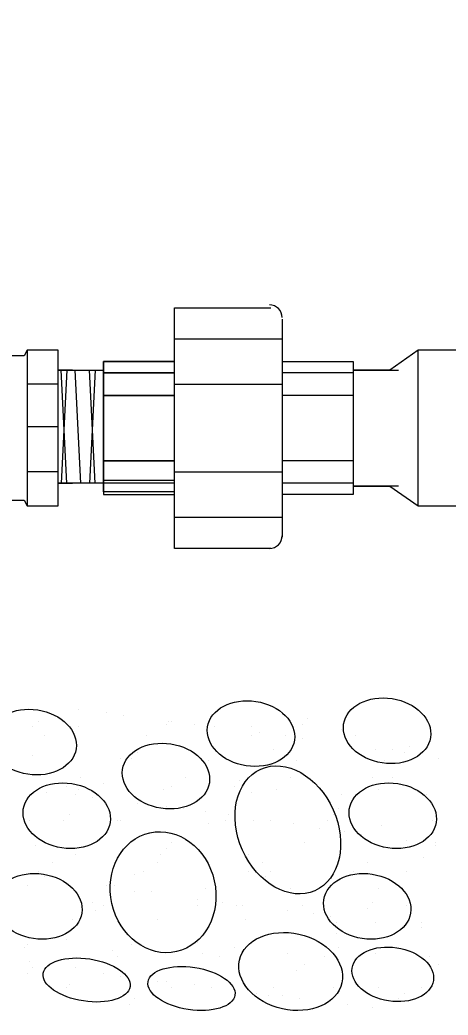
# Model space of a CAD drawing. Header units: metres. Extents: x 0 to 1935, y 0 to 1529.
# Drawn here: x 1888.2579 to 1888.3856, y 1456.2144 to 1456.5115 of the extents above; entities that cross this region are included whole.
import ezdxf

# ---------------------------------------------------------------- set-up
doc = ezdxf.new("R2010")
doc.units = ezdxf.units.M
doc.header["$LTSCALE"] = 0.005
doc.layers.add('A_50_CotasExter', color=7, linetype='Continuous')
doc.layers.add('PDF_0', color=7, linetype='Continuous')
doc.layers.add("PDF_Tub. de desague 4''", color=7, linetype='Continuous', true_color=0x002595)
doc.styles.add('-Arial Narrow', font='ARIALN.TTF')
doc.dimstyles.new('Esc 1_20n', dxfattribs={"dimscale": 0.02, "dimtxt": 2, "dimasz": 1, "dimexe": 1, "dimexo": 1, "dimgap": 0.4500000001, "dimtad": 1, "dimtoh": 1, "dimzin": 3, "dimdsep": 46, "dimtxsty": '-Arial Narrow', "dimblk": 'ARCHTICK', "dimcen": 1, "dimdle": 1, "dimclrd": 252, "dimclre": 252, "dimclrt": 252, "dimadec": 0, "dimazin": 0, "dimtfac": 1, "dimtix": 1, "dimtmove": 1, "dimatfit": 2, "dimldrblk": 'ARCHTICK', "dimfxl": 1, "dimfxlon": 1, "dimtolj": 2, "dimlwd": 5, "dimlwe": 5, "dimarcsym": 0})

# ---------------------------------------------------------------- blocks, each defined once
blk = doc.blocks.new('_ArchTick')
at = {"color": 0, "linetype": 'ByBlock', "const_width": 0.15}
blk.add_lwpolyline([(-0.5, -0.5), (0.5, 0.5)], dxfattribs=at)
blk = doc.blocks.new('*D468')
at = {"layer": 'A_50_CotasExter', "color": 252, "lineweight": 5, "ltscale": 0.005, "transparency": 16777216}
for p, q in [((1887.937143641557, 1456.953190190346), (1887.937143641557, 1456.993190190346)), ((1888.535694366194, 1456.953190190346), (1888.535694366194, 1456.993190190346)), ((1888.555694366194, 1456.973190190346), (1887.917143641557, 1456.973190190346))]:
    blk.add_line(p, q, dxfattribs=at)
at = {"layer": 'Defpoints', "color": 0, "ltscale": 0.005, "transparency": 16777216}
for p in [(1887.937143641557, 1456.973190190346), (1887.937143641557, 1456.315709008486), (1888.535694366194, 1456.315709008486)]:
    blk.add_point(p, dxfattribs=at)
at = {"layer": 'A_50_CotasExter', "color": 252, "lineweight": 5, "ltscale": 0.005, "transparency": 16777216, "xscale": 0.02, "yscale": 0.02, "zscale": 0.02, "rotation": 180}
blk.add_blockref('_ArchTick', (1887.937143641557, 1456.973190190346), dxfattribs=at)
at = {"layer": 'A_50_CotasExter', "color": 252, "lineweight": 5, "ltscale": 0.005, "transparency": 16777216, "xscale": 0.02, "yscale": 0.02, "zscale": 0.02}
blk.add_blockref('_ArchTick', (1888.535694366194, 1456.973190190346), dxfattribs=at)
at = {"layer": 'A_50_CotasExter', "color": 252, "ltscale": 0.005, "transparency": 16777216, "insert": (1888.236419003875, 1457.002613109857), "char_height": 0.04, "attachment_point": 5, "style": '-Arial Narrow'}
blk.add_mtext('\\A2;0.60', dxfattribs=at)

msp = doc.modelspace()

# ---------------------------------------------------------------- linework, layer by layer
at = {"layer": 'PDF_0', "lineweight": 25}
for points in [[(1888.275307892764, 1456.30556408095), (1888.275307892764, 1456.30556408095)], [(1888.283761999044, 1456.304718670322), (1888.283761999044, 1456.304718670322)], [(1888.263472143972, 1456.302182438438), (1888.263472143972, 1456.302182438438)], [(1888.288834462812, 1456.303873259694), (1888.288834462812, 1456.303873259694)], [(1888.302361032861, 1456.302182438438), (1888.302361032861, 1456.302182438438)], [(1888.303206443489, 1456.302182438438), (1888.303206443489, 1456.302182438438)], [(1888.343786153634, 1456.303027849066), (1888.343786153634, 1456.303027849066)], [(1888.261781322716, 1456.300491617182), (1888.261781322716, 1456.300491617182)], [(1888.275307892764, 1456.300491617182), (1888.275307892764, 1456.300491617182)], [(1888.301515622233, 1456.30133702781), (1888.301515622233, 1456.30133702781)], [(1888.309969728513, 1456.30133702781), (1888.309969728513, 1456.30133702781)], [(1888.315887602909, 1456.300491617182), (1888.315887602909, 1456.300491617182)], [(1888.326877941073, 1456.300491617182), (1888.326877941073, 1456.300491617182)], [(1888.329414172957, 1456.298800795926), (1888.329414172957, 1456.298800795926)], [(1888.342095332378, 1456.30133702781), (1888.342095332378, 1456.30133702781)], [(1888.35393108117, 1456.299646206554), (1888.35393108117, 1456.299646206554)], [(1888.380138810639, 1456.299646206554), (1888.380138810639, 1456.299646206554)], [(1888.265162965228, 1456.297955385298), (1888.265162965228, 1456.297955385298)], [(1888.295597747837, 1456.297955385298), (1888.295597747837, 1456.297955385298)], [(1888.326877941073, 1456.297955385298), (1888.326877941073, 1456.297955385298)], [(1888.33702286861, 1456.297955385298), (1888.33702286861, 1456.297955385298)], [(1888.342095332378, 1456.29710997467), (1888.342095332378, 1456.29710997467)], [(1888.35815813431, 1456.297955385298), (1888.35815813431, 1456.297955385298)], [(1888.293061515953, 1456.29288292153), (1888.293061515953, 1456.29288292153)], [(1888.333641226098, 1456.293728332158), (1888.333641226098, 1456.293728332158)], [(1888.355621902426, 1456.295419153414), (1888.355621902426, 1456.295419153414)], [(1888.364076008706, 1456.293728332158), (1888.364076008706, 1456.293728332158)], [(1888.369148472474, 1456.293728332158), (1888.369148472474, 1456.293728332158)], [(1888.372530114986, 1456.29288292153), (1888.372530114986, 1456.29288292153)], [(1888.374220936242, 1456.294573742786), (1888.374220936242, 1456.294573742786)], [(1888.261781322716, 1456.292037510902), (1888.261781322716, 1456.292037510902)], [(1888.287989052184, 1456.291192100274), (1888.287989052184, 1456.291192100274)], [(1888.291370694697, 1456.291192100274), (1888.291370694697, 1456.291192100274)], [(1888.314196781653, 1456.290346689646), (1888.314196781653, 1456.290346689646)], [(1888.340404511122, 1456.290346689646), (1888.340404511122, 1456.290346689646)], [(1888.36661224059, 1456.290346689646), (1888.36661224059, 1456.290346689646)], [(1888.382675042523, 1456.291192100274), (1888.382675042523, 1456.291192100274)], [(1888.276153303392, 1456.285274225878), (1888.276153303392, 1456.285274225878)], [(1888.307433496629, 1456.285274225878), (1888.307433496629, 1456.285274225878)], [(1888.323496298561, 1456.28442881525), (1888.323496298561, 1456.28442881525)], [(1888.338713689866, 1456.285274225878), (1888.338713689866, 1456.285274225878)], [(1888.363230598078, 1456.285274225878), (1888.363230598078, 1456.285274225878)], [(1888.369148472474, 1456.285274225878), (1888.369148472474, 1456.285274225878)], [(1888.266008375856, 1456.281047172738), (1888.266008375856, 1456.281047172738)], [(1888.271926250252, 1456.282737993994), (1888.271926250252, 1456.282737993994)], [(1888.275307892764, 1456.281892583366), (1888.275307892764, 1456.281892583366)], [(1888.282916588416, 1456.283583404622), (1888.282916588416, 1456.283583404622)], [(1888.300670211605, 1456.281892583366), (1888.300670211605, 1456.281892583366)], [(1888.303206443489, 1456.282737993994), (1888.303206443489, 1456.282737993994)], [(1888.321805477305, 1456.282737993994), (1888.321805477305, 1456.282737993994)], [(1888.326877941073, 1456.281047172738), (1888.326877941073, 1456.281047172738)], [(1888.334486636726, 1456.281892583366), (1888.334486636726, 1456.281892583366)], [(1888.364921419334, 1456.281892583366), (1888.364921419334, 1456.281892583366)], [(1888.274462482136, 1456.28020176211), (1888.274462482136, 1456.28020176211)], [(1888.279534945904, 1456.279356351482), (1888.279534945904, 1456.279356351482)], [(1888.35393108117, 1456.28020176211), (1888.35393108117, 1456.28020176211)], [(1888.379293400011, 1456.28020176211), (1888.379293400011, 1456.28020176211)], [(1888.293061515953, 1456.277665530226), (1888.293061515953, 1456.277665530226)], [(1888.301515622233, 1456.276820119598), (1888.301515622233, 1456.276820119598)], [(1888.306588086001, 1456.27597470897), (1888.306588086001, 1456.27597470897)], [(1888.313351371025, 1456.275129298342), (1888.313351371025, 1456.275129298342)], [(1888.353085670542, 1456.27597470897), (1888.353085670542, 1456.27597470897)], [(1888.260935912088, 1456.272593066458), (1888.260935912088, 1456.272593066458)], [(1888.271080839624, 1456.272593066458), (1888.271080839624, 1456.272593066458)], [(1888.27277166088, 1456.274283887714), (1888.27277166088, 1456.274283887714)], [(1888.287143641556, 1456.272593066458), (1888.287143641556, 1456.272593066458)], [(1888.287989052184, 1456.272593066458), (1888.287989052184, 1456.272593066458)], [(1888.319269245421, 1456.272593066458), (1888.319269245421, 1456.272593066458)], [(1888.320114656049, 1456.274283887714), (1888.320114656049, 1456.274283887714)], [(1888.327723351701, 1456.272593066458), (1888.327723351701, 1456.272593066458)], [(1888.33279581547, 1456.272593066458), (1888.33279581547, 1456.272593066458)], [(1888.34970402803, 1456.272593066458), (1888.34970402803, 1456.272593066458)], [(1888.351394849286, 1456.274283887714), (1888.351394849286, 1456.274283887714)], [(1888.380984221267, 1456.272593066458), (1888.380984221267, 1456.272593066458)], [(1888.314196781653, 1456.27174765583), (1888.314196781653, 1456.27174765583)], [(1888.339559100494, 1456.27174765583), (1888.339559100494, 1456.27174765583)], [(1888.347167796146, 1456.270056834574), (1888.347167796146, 1456.270056834574)], [(1888.354776491798, 1456.269211423946), (1888.354776491798, 1456.269211423946)], [(1888.365766829962, 1456.270902245202), (1888.365766829962, 1456.270902245202)], [(1888.359848955566, 1456.268366013318), (1888.359848955566, 1456.268366013318)], [(1888.373375525614, 1456.266675192061), (1888.373375525614, 1456.266675192061)], [(1888.262626733344, 1456.264984370805), (1888.262626733344, 1456.264984370805)], [(1888.301515622233, 1456.264138960177), (1888.301515622233, 1456.264138960177)], [(1888.303206443489, 1456.265829781433), (1888.303206443489, 1456.265829781433)], [(1888.342940743006, 1456.265829781433), (1888.342940743006, 1456.265829781433)], [(1888.381829631895, 1456.265829781433), (1888.381829631895, 1456.265829781433)], [(1888.381829631895, 1456.264984370805), (1888.381829631895, 1456.264984370805)], [(1888.274462482136, 1456.262448138921), (1888.274462482136, 1456.262448138921)], [(1888.299824800977, 1456.262448138921), (1888.299824800977, 1456.262448138921)], [(1888.326032530445, 1456.262448138921), (1888.326032530445, 1456.262448138921)], [(1888.353085670542, 1456.261602728293), (1888.353085670542, 1456.261602728293)], [(1888.378447989382, 1456.261602728293), (1888.378447989382, 1456.261602728293)], [(1888.263472143972, 1456.257375675153), (1888.263472143972, 1456.257375675153)], [(1888.267699197112, 1456.259911907037), (1888.267699197112, 1456.259911907037)], [(1888.294752337209, 1456.257375675153), (1888.294752337209, 1456.257375675153)], [(1888.298979390349, 1456.259911907037), (1888.298979390349, 1456.259911907037)], [(1888.326032530445, 1456.257375675153), (1888.326032530445, 1456.257375675153)], [(1888.330259583586, 1456.259911907037), (1888.330259583586, 1456.259911907037)], [(1888.33279581547, 1456.257375675153), (1888.33279581547, 1456.257375675153)], [(1888.357312723682, 1456.257375675153), (1888.357312723682, 1456.257375675153)], [(1888.361539776822, 1456.259911907037), (1888.361539776822, 1456.259911907037)], [(1888.373375525614, 1456.257375675153), (1888.373375525614, 1456.257375675153)], [(1888.265162965228, 1456.255684853897), (1888.265162965228, 1456.255684853897)], [(1888.270235428996, 1456.254839443269), (1888.270235428996, 1456.254839443269)], [(1888.292216105325, 1456.256530264525), (1888.292216105325, 1456.256530264525)], [(1888.331104994214, 1456.255684853897), (1888.331104994214, 1456.255684853897)], [(1888.26009050146, 1456.253148622013), (1888.26009050146, 1456.253148622013)], [(1888.283761999044, 1456.253148622013), (1888.283761999044, 1456.253148622013)], [(1888.286298230928, 1456.253148622013), (1888.286298230928, 1456.253148622013)], [(1888.292216105325, 1456.251457800757), (1888.292216105325, 1456.251457800757)], [(1888.297288569093, 1456.251457800757), (1888.297288569093, 1456.251457800757)], [(1888.313351371025, 1456.252303211385), (1888.313351371025, 1456.252303211385)], [(1888.338713689866, 1456.252303211385), (1888.338713689866, 1456.252303211385)], [(1888.364921419334, 1456.252303211385), (1888.364921419334, 1456.252303211385)], [(1888.310815139141, 1456.248921568873), (1888.310815139141, 1456.248921568873)], [(1888.279534945904, 1456.248076158245), (1888.279534945904, 1456.248076158245)], [(1888.280380356532, 1456.245539926361), (1888.280380356532, 1456.245539926361)], [(1888.282916588416, 1456.247230747617), (1888.282916588416, 1456.247230747617)], [(1888.310815139141, 1456.247230747617), (1888.310815139141, 1456.247230747617)], [(1888.318423834793, 1456.248076158245), (1888.318423834793, 1456.248076158245)], [(1888.322650887933, 1456.247230747617), (1888.322650887933, 1456.247230747617)], [(1888.324341709189, 1456.247230747617), (1888.324341709189, 1456.247230747617)], [(1888.337868279238, 1456.245539926361), (1888.337868279238, 1456.245539926361)], [(1888.342095332378, 1456.247230747617), (1888.342095332378, 1456.247230747617)], [(1888.361539776822, 1456.246385336989), (1888.361539776822, 1456.246385336989)], [(1888.363230598078, 1456.248076158245), (1888.363230598078, 1456.248076158245)], [(1888.373375525614, 1456.247230747617), (1888.373375525614, 1456.247230747617)], [(1888.273617071508, 1456.243003694477), (1888.273617071508, 1456.243003694477)], [(1888.298979390349, 1456.243003694477), (1888.298979390349, 1456.243003694477)], [(1888.325187119817, 1456.243003694477), (1888.325187119817, 1456.243003694477)], [(1888.34547697489, 1456.244694515733), (1888.34547697489, 1456.244694515733)], [(1888.350549438658, 1456.243849105105), (1888.350549438658, 1456.243849105105)], [(1888.352240259914, 1456.242158283849), (1888.352240259914, 1456.242158283849)], [(1888.364076008706, 1456.242158283849), (1888.364076008706, 1456.242158283849)], [(1888.372530114986, 1456.241312873221), (1888.372530114986, 1456.241312873221)], [(1888.377602578754, 1456.242158283849), (1888.377602578754, 1456.242158283849)], [(1888.377602578754, 1456.240467462593), (1888.377602578754, 1456.240467462593)], [(1888.271926250252, 1456.237085820081), (1888.271926250252, 1456.237085820081)], [(1888.310815139141, 1456.236240409453), (1888.310815139141, 1456.236240409453)], [(1888.312505960397, 1456.237931230709), (1888.312505960397, 1456.237931230709)], [(1888.352240259914, 1456.238776641337), (1888.352240259914, 1456.238776641337)], [(1888.259245090832, 1456.234549588197), (1888.259245090832, 1456.234549588197)], [(1888.26009050146, 1456.235394998825), (1888.26009050146, 1456.235394998825)], [(1888.2854528203, 1456.233704177569), (1888.2854528203, 1456.233704177569)], [(1888.291370694697, 1456.235394998825), (1888.291370694697, 1456.235394998825)], [(1888.321805477305, 1456.234549588197), (1888.321805477305, 1456.234549588197)], [(1888.353085670542, 1456.234549588197), (1888.353085670542, 1456.234549588197)], [(1888.260935912088, 1456.230322535057), (1888.260935912088, 1456.230322535057)], [(1888.287143641556, 1456.232013356313), (1888.287143641556, 1456.232013356313)], [(1888.312505960397, 1456.232858766941), (1888.312505960397, 1456.232858766941)], [(1888.317578424165, 1456.232013356313), (1888.317578424165, 1456.232013356313)], [(1888.337868279238, 1456.232858766941), (1888.337868279238, 1456.232858766941)], [(1888.348858617402, 1456.232013356313), (1888.348858617402, 1456.232013356313)], [(1888.364076008706, 1456.232858766941), (1888.364076008706, 1456.232858766941)], [(1888.380138810639, 1456.232013356313), (1888.380138810639, 1456.232013356313)], [(1888.261781322716, 1456.2286317138), (1888.261781322716, 1456.2286317138)], [(1888.274462482136, 1456.2286317138), (1888.274462482136, 1456.2286317138)], [(1888.302361032861, 1456.2286317138), (1888.302361032861, 1456.2286317138)], [(1888.340404511122, 1456.227786303173), (1888.340404511122, 1456.227786303173)], [(1888.342940743006, 1456.229477124429), (1888.342940743006, 1456.229477124429)], [(1888.382675042523, 1456.229477124429), (1888.382675042523, 1456.229477124429)], [(1888.26009050146, 1456.226940892544), (1888.26009050146, 1456.226940892544)], [(1888.282916588416, 1456.226940892544), (1888.282916588416, 1456.226940892544)], [(1888.287989052184, 1456.226095481917), (1888.287989052184, 1456.226095481917)], [(1888.298979390349, 1456.224404660661), (1888.298979390349, 1456.224404660661)], [(1888.301515622233, 1456.224404660661), (1888.301515622233, 1456.224404660661)], [(1888.271926250252, 1456.222713839405), (1888.271926250252, 1456.222713839405)], [(1888.27277166088, 1456.223559250032), (1888.27277166088, 1456.223559250032)], [(1888.303206443489, 1456.222713839405), (1888.303206443489, 1456.222713839405)], [(1888.309969728513, 1456.223559250032), (1888.309969728513, 1456.223559250032)], [(1888.315042192281, 1456.222713839405), (1888.315042192281, 1456.222713839405)], [(1888.325187119817, 1456.223559250032), (1888.325187119817, 1456.223559250032)], [(1888.333641226098, 1456.222713839405), (1888.333641226098, 1456.222713839405)], [(1888.351394849286, 1456.222713839405), (1888.351394849286, 1456.222713839405)], [(1888.364921419334, 1456.222713839405), (1888.364921419334, 1456.222713839405)], [(1888.377602578754, 1456.222713839405), (1888.377602578754, 1456.222713839405)], [(1888.292216105325, 1456.219332196892), (1888.292216105325, 1456.219332196892)], [(1888.328568762329, 1456.221023018148), (1888.328568762329, 1456.221023018148)], [(1888.331950404842, 1456.22017760752), (1888.331950404842, 1456.22017760752)], [(1888.336177457982, 1456.22017760752), (1888.336177457982, 1456.22017760752)], [(1888.34124992175, 1456.219332196892), (1888.34124992175, 1456.219332196892)], [(1888.37083929373, 1456.219332196892), (1888.37083929373, 1456.219332196892)], [(1888.372530114986, 1456.221023018148), (1888.372530114986, 1456.221023018148)], [(1888.290525284069, 1456.217641375636), (1888.290525284069, 1456.217641375636)], [(1888.355621902426, 1456.217641375636), (1888.355621902426, 1456.217641375636)], [(1888.363230598078, 1456.216795965008), (1888.363230598078, 1456.216795965008)]]:
    msp.add_lwpolyline(points, dxfattribs=at)
at = {"layer": 'PDF_0', "color": 8, "lineweight": 0, "true_color": 0x808080}
for points in [[(1888.313908509959, 1456.300474201551), (1888.314725122328, 1456.305781499161), (1888.321186032669, 1456.309191665536), (1888.328339349018, 1456.308091013748)], [(1888.328339349018, 1456.308091013748), (1888.335492665367, 1456.306990361959), (1888.34062958331, 1456.301795684761), (1888.339812970941, 1456.296488387151)], [(1888.354489080135, 1456.301319612179), (1888.355305692504, 1456.306626909789), (1888.361766602845, 1456.310037076164), (1888.368919919194, 1456.308936424376)], [(1888.368919919194, 1456.308936424376), (1888.376073235544, 1456.307835772587), (1888.381210153486, 1456.302641095388), (1888.380393541117, 1456.297333797779)], [(1888.248808451477, 1456.297937754659), (1888.249625063846, 1456.303245052269), (1888.256085974187, 1456.306655218644), (1888.263239290536, 1456.305554566856)], [(1888.263239290536, 1456.305554566856), (1888.270392606885, 1456.304453915067), (1888.275529524828, 1456.299259237869), (1888.274712912459, 1456.293951940259)], [(1888.325382131882, 1456.288871574955), (1888.318228815533, 1456.289972226743), (1888.313091897591, 1456.295166903942), (1888.313908509959, 1456.300474201551)], [(1888.365962702058, 1456.289716985583), (1888.358809385709, 1456.290817637371), (1888.353672467767, 1456.29601231457), (1888.354489080135, 1456.301319612179)], [(1888.2602820734, 1456.286335128063), (1888.253128757051, 1456.287435779852), (1888.247991839109, 1456.29263045705), (1888.248808451477, 1456.297937754659)], [(1888.288544471056, 1456.287792397108), (1888.289361083425, 1456.293099694717), (1888.295821993766, 1456.296509861093), (1888.302975310115, 1456.295409209304)], [(1888.339812970941, 1456.296488387151), (1888.338996358572, 1456.291181089541), (1888.332535448232, 1456.287770923166), (1888.325382131882, 1456.288871574955)], [(1888.380393541117, 1456.297333797779), (1888.379576928749, 1456.292026500169), (1888.373116018408, 1456.288616333794), (1888.365962702058, 1456.289716985583)], [(1888.274712912459, 1456.293951940259), (1888.27389630009, 1456.288644642649), (1888.26743538975, 1456.285234476274), (1888.2602820734, 1456.286335128063)], [(1888.302975310115, 1456.295409209304), (1888.310128626465, 1456.294308557515), (1888.315265544407, 1456.289113880317), (1888.314448932038, 1456.283806582707)], [(1888.32977941744, 1456.287890333156), (1888.337245836663, 1456.291210011616), (1888.346912376078, 1456.285773190836), (1888.351370230894, 1456.275746854465)], [(1888.300018092979, 1456.276189770511), (1888.29286477663, 1456.2772904223), (1888.287727858688, 1456.282485099498), (1888.288544471056, 1456.287792397108)], [(1888.324331926335, 1456.263725231439), (1888.319874071519, 1456.27375156781), (1888.322312998217, 1456.284570654695), (1888.32977941744, 1456.287890333156)], [(1888.258954239045, 1456.2759562183), (1888.259770851413, 1456.281263515909), (1888.266231761754, 1456.284673682285), (1888.273385078103, 1456.283573030496)], [(1888.314448932038, 1456.283806582707), (1888.31363231967, 1456.278499285098), (1888.307171409329, 1456.275089118722), (1888.300018092979, 1456.276189770511)], [(1888.356180761423, 1456.2759562183), (1888.356997373791, 1456.281263515909), (1888.363458284132, 1456.284673682285), (1888.370611600481, 1456.283573030496)], [(1888.273385078103, 1456.283573030496), (1888.280538394453, 1456.282472378707), (1888.285675312395, 1456.277277701509), (1888.284858700026, 1456.2719704039)], [(1888.370611600481, 1456.283573030496), (1888.377764916831, 1456.282472378707), (1888.382901834773, 1456.277277701509), (1888.382085222404, 1456.2719704039)], [(1888.270427860968, 1456.264353591703), (1888.263274544618, 1456.265454243492), (1888.258137626676, 1456.27064892069), (1888.258954239045, 1456.2759562183)], [(1888.351370230894, 1456.275746854465), (1888.35582808571, 1456.265720518094), (1888.353389159012, 1456.254901431208), (1888.345922739789, 1456.251581752748)], [(1888.367654383346, 1456.264353591703), (1888.360501066996, 1456.265454243492), (1888.355364149054, 1456.27064892069), (1888.356180761423, 1456.2759562183)], [(1888.284858700026, 1456.2719704039), (1888.284042087658, 1456.26666310629), (1888.277581177317, 1456.263252939915), (1888.270427860968, 1456.264353591703)], [(1888.382085222404, 1456.2719704039), (1888.381268610036, 1456.26666310629), (1888.374807699695, 1456.263252939915), (1888.367654383346, 1456.264353591703)], [(1888.296705844231, 1456.268880258198), (1888.305138232767, 1456.270755220713), (1888.313740468166, 1456.264330867448), (1888.315919477814, 1456.254531068347)], [(1888.285383104025, 1456.247741229861), (1888.283204094377, 1456.257541028962), (1888.288273455696, 1456.267005295682), (1888.296705844231, 1456.268880258198)], [(1888.345922739789, 1456.251581752748), (1888.338456320566, 1456.248262074287), (1888.328789781151, 1456.253698895067), (1888.324331926335, 1456.263725231439)], [(1888.250500132765, 1456.248902003164), (1888.251316745133, 1456.254209300774), (1888.257777655474, 1456.257619467149), (1888.264930971823, 1456.25651881536)], [(1888.348571205739, 1456.248902003164), (1888.349387818108, 1456.254209300774), (1888.355848728449, 1456.257619467149), (1888.363002044798, 1456.25651881536)], [(1888.264930971823, 1456.25651881536), (1888.272084288172, 1456.255418163572), (1888.277221206115, 1456.250223486373), (1888.276404593746, 1456.244916188764)], [(1888.315919477814, 1456.254531068347), (1888.318098487462, 1456.244731269246), (1888.313029126143, 1456.235267002526), (1888.304596737607, 1456.23339204001)], [(1888.363002044798, 1456.25651881536), (1888.370155361147, 1456.255418163572), (1888.37529227909, 1456.250223486373), (1888.374475666721, 1456.244916188764)], [(1888.261973754687, 1456.237299376568), (1888.254820438338, 1456.238400028356), (1888.249683520396, 1456.243594705555), (1888.250500132765, 1456.248902003164)], [(1888.360044827662, 1456.237299376568), (1888.352891511313, 1456.238400028356), (1888.347754593371, 1456.243594705555), (1888.348571205739, 1456.248902003164)], [(1888.304596737607, 1456.23339204001), (1888.296164349071, 1456.231517077495), (1888.287562113672, 1456.23794143076), (1888.285383104025, 1456.247741229861)], [(1888.276404593746, 1456.244916188764), (1888.275587981377, 1456.239608891154), (1888.269127071037, 1456.236198724779), (1888.261973754687, 1456.237299376568)], [(1888.374475666721, 1456.244916188764), (1888.373659054352, 1456.239608891154), (1888.367198144012, 1456.236198724779), (1888.360044827662, 1456.237299376568)], [(1888.323428302348, 1456.230858710732), (1888.324796517196, 1456.237012070655), (1888.332741474208, 1456.2404804039), (1888.341173862744, 1456.238605441385)], [(1888.341173862744, 1456.238605441385), (1888.34960625128, 1456.236730478869), (1888.355332890985, 1456.230222232168), (1888.353964676137, 1456.224068872245)], [(1888.357016389196, 1456.228482713403), (1888.357690983141, 1456.232867009999), (1888.363662635322, 1456.235586487286), (1888.370354451165, 1456.23455684471)], [(1888.370354451165, 1456.23455684471), (1888.377046267008, 1456.233527202133), (1888.381924188575, 1456.229138344914), (1888.381249594631, 1456.224754048318)], [(1888.264872113441, 1456.226920466805), (1888.265404687675, 1456.230381754031), (1888.271635337518, 1456.232295419695), (1888.278788653867, 1456.231194767906)], [(1888.278788653867, 1456.231194767906), (1888.285941970217, 1456.230094116118), (1888.291309148657, 1456.22639593963), (1888.290776574422, 1456.222934652404)], [(1888.336219115741, 1456.216322141592), (1888.327786727205, 1456.218197104108), (1888.3220600875, 1456.224705350809), (1888.323428302348, 1456.230858710732)], [(1888.29615402674, 1456.224384019913), (1888.296686600974, 1456.227845307139), (1888.302917250817, 1456.229758972803), (1888.310070567166, 1456.228658321015)], [(1888.310070567166, 1456.228658321015), (1888.317223883516, 1456.227557669226), (1888.322591061956, 1456.223859492738), (1888.322058487722, 1456.220398205512)], [(1888.367911532662, 1456.218679917011), (1888.361219716819, 1456.219709559588), (1888.356341795252, 1456.224098416807), (1888.357016389196, 1456.228482713403)], [(1888.276860033996, 1456.218660351302), (1888.269706717647, 1456.219761003091), (1888.264339539207, 1456.223459179578), (1888.264872113441, 1456.226920466805)], [(1888.308141947295, 1456.216123904411), (1888.300988630946, 1456.217224556199), (1888.295621452506, 1456.220922732687), (1888.29615402674, 1456.224384019913)], [(1888.381249594631, 1456.224754048318), (1888.380575000686, 1456.220369751722), (1888.374603348504, 1456.217650274435), (1888.367911532662, 1456.218679917011)], [(1888.290776574422, 1456.222934652404), (1888.290244000188, 1456.219473365178), (1888.284013350346, 1456.217559699514), (1888.276860033996, 1456.218660351302)], [(1888.353964676137, 1456.224068872245), (1888.352596461289, 1456.217915512322), (1888.344651504276, 1456.214447179077), (1888.336219115741, 1456.216322141592)], [(1888.322058487722, 1456.220398205512), (1888.321525913487, 1456.216936918286), (1888.315295263644, 1456.215023252622), (1888.308141947295, 1456.216123904411)]]:
    msp.add_open_spline(points, degree=3, dxfattribs=at)
at = {"layer": "PDF_Tub. de desague 4''", "lineweight": 9}
for points in [[(1888.33279581547, 1456.353752486747), (1888.304051854117, 1456.353752486747), (1888.304051854117, 1456.425612390129), (1888.33279581547, 1456.425612390129)], [(1888.336177457982, 1456.422230747617), (1888.336177457982, 1456.35713412926)], [(1888.304051854117, 1456.416312873221), (1888.336177457982, 1456.416312873221)], [(1888.26009050146, 1456.412931230709), (1888.259245090832, 1456.411240409453), (1888.25163639518, 1456.411240409453), (1888.25163639518, 1456.368124467424), (1888.259245090832, 1456.368124467424), (1888.26009050146, 1456.366433646168)], [(1888.376757168126, 1456.366433646168), (1888.406346540107, 1456.366433646168), (1888.406346540107, 1456.412931230709), (1888.376757168126, 1456.412931230709), (1888.368303061846, 1456.407013356313), (1888.357312723682, 1456.407013356313), (1888.37083929373, 1456.407013356313)], [(1888.37083929373, 1456.372351520564), (1888.357312723682, 1456.372351520564), (1888.368303061846, 1456.372351520564), (1888.376757168126, 1456.366433646168), (1888.376757168126, 1456.412931230709)], [(1888.304051854117, 1456.370660699308), (1888.282916588416, 1456.370660699308), (1888.282916588416, 1456.409549588197), (1888.304051854117, 1456.409549588197), (1888.282916588416, 1456.409549588197), (1888.282916588416, 1456.36981528868), (1888.304051854117, 1456.36981528868)], [(1888.336177457982, 1456.409549588197), (1888.357312723682, 1456.409549588197), (1888.357312723682, 1456.36981528868), (1888.336177457982, 1456.36981528868)], [(1888.273617071508, 1456.407013356313), (1888.269390018368, 1456.407013356313), (1888.282916588416, 1456.407013356313)], [(1888.271926250252, 1456.407013356313), (1888.270235428996, 1456.373196931192)], [(1888.271926250252, 1456.373196931192), (1888.270235428996, 1456.407013356313)], [(1888.276153303392, 1456.373196931192), (1888.274462482136, 1456.407013356313)], [(1888.280380356532, 1456.407013356313), (1888.278689535276, 1456.373196931192)], [(1888.280380356532, 1456.373196931192), (1888.278689535276, 1456.407013356313)], [(1888.357312723682, 1456.406167945685), (1888.336177457982, 1456.406167945685)], [(1888.269390018368, 1456.402786303173), (1888.26009050146, 1456.402786303173)], [(1888.304051854117, 1456.402786303173), (1888.336177457982, 1456.402786303173)], [(1888.357312723682, 1456.39940466066), (1888.336177457982, 1456.39940466066)], [(1888.269390018368, 1456.390105143752), (1888.26009050146, 1456.390105143752)], [(1888.357312723682, 1456.379960216216), (1888.336177457982, 1456.379960216216)], [(1888.269390018368, 1456.376578573704), (1888.26009050146, 1456.376578573704)], [(1888.304051854117, 1456.376578573704), (1888.336177457982, 1456.376578573704)], [(1888.304051854117, 1456.373196931192), (1888.282916588416, 1456.373196931192), (1888.269390018368, 1456.373196931192), (1888.273617071508, 1456.373196931192)], [(1888.304051854117, 1456.37404234182), (1888.282916588416, 1456.37404234182)], [(1888.357312723682, 1456.373196931192), (1888.336177457982, 1456.373196931192)], [(1888.304051854117, 1456.363052003656), (1888.336177457982, 1456.363052003656)]]:
    msp.add_lwpolyline(points, dxfattribs=at)
for points in [[(1888.26009050146, 1456.368124467424), (1888.26009050146, 1456.366433646168), (1888.269390018368, 1456.366433646168), (1888.269390018368, 1456.412931230709), (1888.26009050146, 1456.412931230709), (1888.26009050146, 1456.411240409453)], [(1888.282916588416, 1456.406167945685), (1888.304051854117, 1456.406167945685)], [(1888.282916588416, 1456.39940466066), (1888.304051854117, 1456.39940466066)], [(1888.282916588416, 1456.379960216216), (1888.304051854117, 1456.379960216216)]]:
    msp.add_lwpolyline(points, close=True, dxfattribs=at)
for centre, radius, start, end in [((1888.332373186599, 1456.422653529375), 0.003804271382493128, 359.9988486785386, 90.00115131446555), ((1888.332373186598, 1456.357556758131), 0.003804271383749149, 269.9988486974416, 0.001151292761633965)]:
    msp.add_arc(centre, radius, start, end, dxfattribs=at)

# ---------------------------------------------------------------- dimensions: what is measured, and where the dimension line sits
at = {"layer": 'A_50_CotasExter', "color": 18, "ltscale": 0.005, "true_color": 0x000000}
dim = msp.add_linear_dim(base=(1887.937143641557, 1456.973190190346), p1=(1888.535694366194, 1456.315709008486), p2=(1887.937143641557, 1456.315709008486), angle=180, dimstyle='Esc 1_20n', dxfattribs=at)
dim.commit()
dim.dimension.update_dxf_attribs({"geometry": '*D468', "text_midpoint": (1888.236419003875, 1457.002613109857)})

doc.saveas('drawing.dxf')
